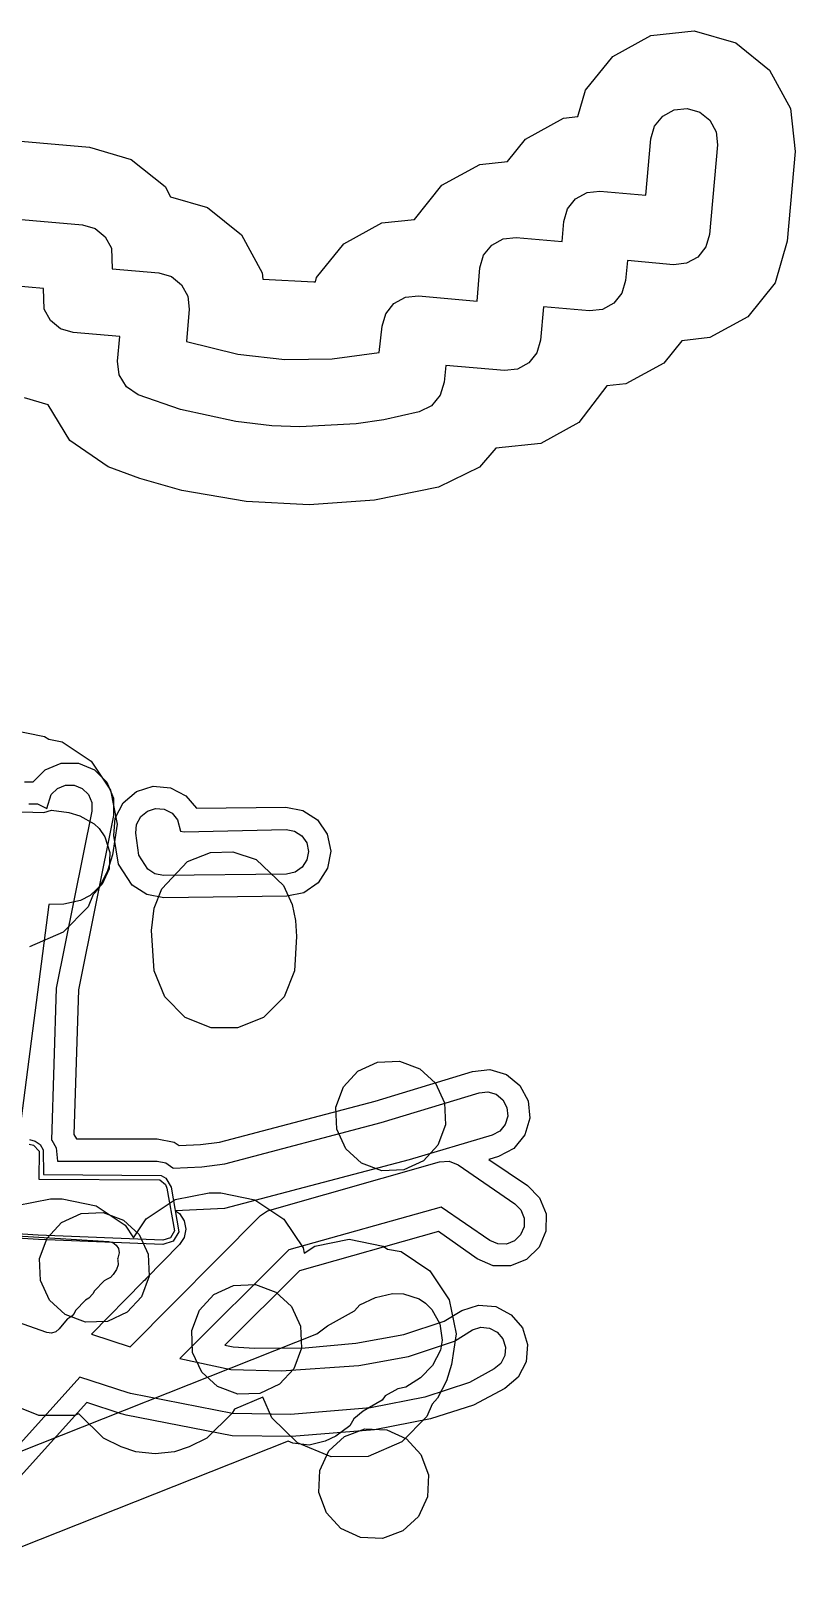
# Model space of a CAD drawing. Header units: metres. Extents: x -2677 to -840, y 169 to 1487.
# Drawn here: x -1498.8 to -1464.5, y 189.3 to 258.4 of the extents above; entities that cross this region are included whole.
import ezdxf

# ---------------------------------------------------------------- set-up
doc = ezdxf.new("R2010")
doc.units = ezdxf.units.M
doc.layers.add('AI_GREENING_EXCLUSIONS', color=1, linetype='Continuous')
doc.layers.add('AI_GREENING_LAWN', color=82, linetype='Continuous')

msp = doc.modelspace()

# ---------------------------------------------------------------- linework, layer by layer
at = {"layer": 'AI_GREENING_EXCLUSIONS'}
for points in [[(-1502.516, 253.71), (-1496.152, 253.148), (-1494.28, 252.6), (-1492.759, 251.378), (-1492.513, 250.927), (-1490.856, 250.443), (-1489.336, 249.22), (-1488.399, 247.509), (-1488.368, 247.22), (-1486.079, 247.103), (-1486.011, 247.106), (-1485.956, 247.293), (-1484.734, 248.814), (-1483.023, 249.751), (-1481.568, 249.909), (-1480.344, 251.438), (-1478.632, 252.375), (-1477.389, 252.51), (-1476.581, 253.515), (-1474.869, 254.452), (-1474.237, 254.521), (-1473.89, 255.706), (-1472.668, 257.226), (-1470.957, 258.163), (-1469.017, 258.374), (-1467.145, 257.827), (-1465.624, 256.604), (-1464.687, 254.893), (-1464.476, 252.953), (-1464.832, 248.927), (-1465.38, 247.056), (-1466.601, 245.536), (-1468.311, 244.599), (-1469.563, 244.462), (-1470.37, 243.458), (-1472.082, 242.521), (-1472.926, 242.43), (-1474.185, 240.784), (-1475.896, 239.847), (-1477.919, 239.644), (-1478.651, 238.781), (-1480.481, 237.883), (-1483.36, 237.309), (-1486.288, 237.097), (-1489.117, 237.238), (-1492.009, 237.74), (-1493.893, 238.272), (-1495.314, 238.798), (-1497.037, 239.987), (-1498.004, 241.583), (-1499.068, 241.894)], [(-1502.824, 250.223), (-1496.46, 249.661), (-1495.899, 249.497), (-1495.443, 249.13), (-1495.161, 248.617), (-1495.129, 247.689), (-1493.037, 247.504), (-1492.475, 247.34), (-1492.019, 246.973), (-1491.738, 246.46), (-1491.675, 245.878), (-1491.803, 244.428), (-1489.496, 243.854), (-1487.382, 243.617), (-1485.254, 243.643), (-1483.146, 243.933), (-1483.017, 245.113), (-1482.853, 245.675), (-1482.486, 246.131), (-1481.973, 246.412), (-1481.391, 246.475), (-1478.758, 246.243), (-1478.627, 247.737), (-1478.463, 248.299), (-1478.096, 248.755), (-1477.582, 249.036), (-1477.001, 249.099), (-1474.943, 248.917), (-1474.864, 249.814), (-1474.7, 250.376), (-1474.333, 250.832), (-1473.82, 251.113), (-1473.238, 251.176), (-1471.175, 250.994), (-1470.951, 253.525), (-1470.787, 254.087), (-1470.42, 254.543), (-1469.907, 254.824), (-1469.325, 254.888), (-1468.763, 254.723), (-1468.307, 254.357), (-1468.026, 253.843), (-1467.963, 253.261), (-1468.319, 249.236), (-1468.483, 248.674), (-1468.849, 248.218), (-1469.362, 247.937), (-1469.944, 247.874), (-1472.008, 248.056), (-1472.087, 247.159), (-1472.251, 246.598), (-1472.618, 246.141), (-1473.131, 245.86), (-1473.713, 245.797), (-1475.77, 245.979), (-1475.902, 244.485), (-1476.066, 243.923), (-1476.433, 243.467), (-1476.946, 243.186), (-1477.528, 243.123), (-1480.161, 243.355), (-1480.228, 242.595), (-1480.405, 242.01), (-1480.801, 241.543), (-1481.35, 241.274), (-1482.947, 240.917), (-1484.184, 240.733), (-1486.713, 240.596), (-1487.963, 240.646), (-1489.589, 240.829), (-1492.062, 241.371), (-1493.973, 242.03), (-1494.49, 242.387), (-1494.815, 242.925), (-1494.892, 243.548), (-1494.795, 244.648), (-1496.887, 244.833), (-1497.449, 244.997), (-1497.905, 245.364), (-1498.186, 245.877), (-1498.219, 246.805), (-1501.594, 247.103)], [(-1499.707, 227.006), (-1498.176, 226.701), (-1497.977, 226.568), (-1497.977, 226.568), (-1497.374, 226.448), (-1496.076, 225.581), (-1495.209, 224.283), (-1494.905, 222.753), (-1495.112, 221.382), (-1495.338, 220.657), (-1495.73, 219.867), (-1495.979, 219.599), (-1496.209, 219.051), (-1497.332, 217.907), (-1498.84, 217.259)], [(-1499.062, 224.654), (-1498.685, 224.653), (-1498.143, 225.195), (-1497.422, 225.493), (-1496.642, 225.493), (-1495.921, 225.195), (-1495.369, 224.643), (-1495.071, 223.922), (-1495.071, 223.141), (-1496.644, 215.322), (-1496.86, 208.835), (-1496.734, 208.63), (-1493.112, 208.63), (-1492.346, 208.477), (-1492.132, 208.334), (-1491.168, 208.38), (-1490.31, 208.49), (-1483.327, 210.325), (-1478.959, 211.662), (-1478.183, 211.74), (-1477.436, 211.515), (-1476.831, 211.021), (-1476.462, 210.334), (-1476.384, 209.558), (-1476.609, 208.81), (-1477.102, 208.206), (-1477.79, 207.837), (-1478.233, 207.701), (-1476.494, 206.545), (-1475.948, 205.987), (-1475.658, 205.263), (-1475.667, 204.482), (-1475.973, 203.765), (-1476.532, 203.219), (-1477.256, 202.929), (-1478.036, 202.938), (-1478.754, 203.245), (-1480.482, 204.471), (-1486.73, 202.706), (-1490.081, 199.369), (-1489.698, 199.3), (-1488.742, 199.237), (-1486.472, 199.259), (-1484.196, 199.458), (-1482.041, 199.844), (-1480.225, 200.449), (-1479.436, 200.932), (-1478.692, 201.167), (-1477.914, 201.1), (-1477.222, 200.74), (-1476.72, 200.142), (-1476.485, 199.398), (-1476.553, 198.621), (-1476.912, 197.928), (-1477.51, 197.426), (-1478.921, 196.684), (-1480.844, 196.066), (-1483.358, 195.573), (-1487.073, 195.268), (-1489.754, 195.301), (-1494.506, 196.223), (-1494.606, 196.266), (-1494.726, 196.282), (-1496.27, 196.799), (-1501.951, 190.491)], [(-1498.868, 223.673), (-1498.478, 223.672), (-1498.064, 223.469), (-1497.864, 224.087), (-1497.588, 224.363), (-1497.227, 224.513), (-1496.837, 224.512), (-1496.477, 224.363), (-1496.201, 224.087), (-1496.052, 223.727), (-1496.052, 223.337), (-1497.65, 215.398), (-1497.863, 208.58), (-1497.848, 208.57), (-1497.644, 208.237), (-1497.59, 207.63), (-1493.112, 207.63), (-1492.729, 207.553), (-1492.405, 207.337), (-1492.393, 207.32), (-1491.105, 207.381), (-1490.072, 207.518), (-1483.055, 209.363), (-1478.667, 210.706), (-1478.279, 210.745), (-1477.905, 210.632), (-1477.603, 210.385), (-1477.418, 210.042), (-1477.379, 209.653), (-1477.492, 209.28), (-1477.738, 208.978), (-1478.082, 208.793), (-1481.796, 207.693), (-1490.085, 205.508), (-1492.286, 205.4), (-1492.111, 205.276), (-1491.905, 204.956), (-1491.833, 204.582), (-1491.906, 204.209), (-1492.114, 203.889), (-1493.611, 202.362), (-1493.662, 202.286), (-1493.742, 202.23), (-1496.055, 199.871), (-1494.33, 199.301), (-1488.483, 205.193), (-1488.158, 205.409), (-1480.441, 207.6), (-1480.007, 207.625), (-1479.604, 207.463), (-1477.059, 205.72), (-1476.786, 205.441), (-1476.641, 205.079), (-1476.645, 204.689), (-1476.799, 204.33), (-1477.078, 204.057), (-1477.44, 203.912), (-1477.83, 203.916), (-1478.189, 204.07), (-1480.368, 205.562), (-1487.201, 203.647), (-1492.095, 198.774), (-1489.808, 198.282), (-1487.55, 198.22), (-1484.058, 198.459), (-1481.826, 198.859), (-1479.768, 199.552), (-1478.954, 200.056), (-1478.582, 200.173), (-1478.194, 200.14), (-1477.848, 199.96), (-1477.597, 199.661), (-1477.479, 199.289), (-1477.513, 198.9), (-1477.693, 198.554), (-1477.991, 198.303), (-1479.094, 197.697), (-1481.094, 197.034), (-1483.534, 196.558), (-1487.13, 196.266), (-1489.739, 196.301), (-1494.306, 197.203), (-1494.356, 197.224), (-1494.416, 197.232), (-1496.587, 197.94), (-1503.408, 190.368)], [(-1500.674, 223.365), (-1498.207, 223.284), (-1497.858, 223.382), (-1497.083, 223.288), (-1496.59, 223.127), (-1495.939, 222.768), (-1495.723, 222.56), (-1495.464, 222.196), (-1495.231, 221.489), (-1495.272, 220.747), (-1495.581, 220.071), (-1496.116, 219.554), (-1496.552, 219.339), (-1497.308, 219.163), (-1497.974, 219.156), (-1501.265, 193.806), (-1485.953, 199.88), (-1485.476, 200.234), (-1484.257, 200.91), (-1484.014, 201.179), (-1483.308, 201.512), (-1482.547, 201.685), (-1482.063, 201.682), (-1481.356, 201.451), (-1481.075, 201.264), (-1480.782, 200.978), (-1480.421, 200.328), (-1480.322, 199.591), (-1480.396, 199.148), (-1480.753, 198.454), (-1481.299, 197.902), (-1481.955, 197.479), (-1482.314, 197.414), (-1482.881, 197.099), (-1483.014, 196.907), (-1483.874, 196.402), (-1484.282, 196.058), (-1484.47, 195.747), (-1485.098, 195.284), (-1485.568, 195.064), (-1486.288, 194.879), (-1487.026, 194.969), (-1487.234, 195.069), (-1501.854, 189.269)], [(-1500.674, 223.365), (-1498.207, 223.284), (-1497.858, 223.382), (-1497.083, 223.288), (-1496.59, 223.127), (-1495.939, 222.768), (-1495.723, 222.56), (-1495.464, 222.196), (-1495.231, 221.489), (-1495.272, 220.747), (-1495.581, 220.071), (-1496.116, 219.554), (-1496.552, 219.339), (-1497.308, 219.163), (-1497.974, 219.156), (-1501.265, 193.806), (-1485.953, 199.88), (-1485.476, 200.234), (-1484.257, 200.91), (-1484.014, 201.179), (-1483.308, 201.512), (-1482.547, 201.685), (-1482.063, 201.682), (-1481.356, 201.451), (-1481.075, 201.264), (-1480.782, 200.978), (-1480.421, 200.328), (-1480.322, 199.591), (-1480.396, 199.148), (-1480.753, 198.454), (-1481.299, 197.902), (-1481.955, 197.479), (-1482.314, 197.414), (-1482.881, 197.099), (-1483.014, 196.907), (-1483.874, 196.402), (-1484.282, 196.058), (-1484.47, 195.747), (-1485.098, 195.284), (-1485.568, 195.064), (-1486.288, 194.879), (-1487.026, 194.969), (-1487.234, 195.069), (-1501.854, 189.269)], [(-1498.849, 208.6), (-1498.585, 208.535), (-1498.366, 208.375), (-1498.224, 208.143), (-1498.213, 207.03), (-1492.931, 206.986), (-1492.722, 206.867), (-1492.481, 206.46), (-1492.143, 204.465), (-1492.393, 204.04), (-1492.861, 203.885), (-1498.447, 204.11), (-1501.79, 204.327)], [(-1498.858, 208.4), (-1498.67, 208.354), (-1498.412, 208.074), (-1498.421, 206.83), (-1492.999, 206.798), (-1492.738, 206.582), (-1492.677, 206.422), (-1492.34, 204.499), (-1492.519, 204.195), (-1492.853, 204.084), (-1498.451, 204.31), (-1501.753, 204.524)], [(-1499.433, 205.634), (-1497.902, 205.938), (-1497.38, 205.933), (-1495.849, 205.629), (-1494.552, 204.761), (-1494.173, 204.195), (-1493.61, 205.037), (-1492.313, 205.905), (-1490.782, 206.209), (-1490.26, 206.204), (-1488.729, 205.9), (-1487.432, 205.032), (-1486.564, 203.735), (-1486.517, 203.498), (-1486.033, 203.822), (-1484.502, 204.126), (-1482.971, 203.822), (-1482.772, 203.688), (-1482.169, 203.569), (-1480.872, 202.701), (-1480.004, 201.404), (-1479.7, 199.873), (-1479.907, 198.502), (-1480.133, 197.777), (-1480.526, 196.987), (-1480.775, 196.72), (-1481.004, 196.171), (-1482.127, 195.027), (-1483.636, 194.38), (-1485.297, 194.364), (-1486.819, 194.984), (-1487.963, 196.107), (-1488.367, 197.034), (-1489.65, 196.499), (-1489.743, 196.316), (-1490.887, 195.193), (-1491.67, 194.803), (-1492.332, 194.589), (-1493.201, 194.499), (-1494.07, 194.589), (-1494.732, 194.803), (-1495.515, 195.193), (-1495.515, 195.193), (-1496.628, 196.286), (-1496.84, 196.214), (-1498.424, 196.214), (-1499.946, 196.834)]]:
    msp.add_lwpolyline(points, dxfattribs=at)
for points in [[(-1492.815, 219.454), (-1493.583, 219.597), (-1494.237, 220.022), (-1494.852, 220.961), (-1495.062, 222.253), (-1494.993, 223.031), (-1494.633, 223.723), (-1494.035, 224.224), (-1493.29, 224.458), (-1492.513, 224.39), (-1491.821, 224.029), (-1491.354, 223.472), (-1487.344, 223.522), (-1486.577, 223.379), (-1485.922, 222.954), (-1485.481, 222.31), (-1485.319, 221.547), (-1485.462, 220.779), (-1485.888, 220.125), (-1486.531, 219.684), (-1487.295, 219.522), (-1492.815, 219.454)], [(-1486.391, 221.151), (-1486.603, 220.824), (-1486.925, 220.603), (-1487.307, 220.522), (-1492.828, 220.454), (-1493.211, 220.525), (-1493.538, 220.738), (-1493.937, 221.364), (-1494.068, 222.362), (-1494.034, 222.75), (-1493.853, 223.096), (-1493.554, 223.347), (-1493.182, 223.464), (-1492.793, 223.43), (-1492.447, 223.249), (-1492.197, 222.95), (-1492.065, 222.447), (-1491.898, 222.416), (-1487.331, 222.522), (-1486.948, 222.45), (-1486.621, 222.238), (-1486.4, 221.916), (-1486.319, 221.534), (-1486.391, 221.151)], [(-1486.906, 218.433), (-1486.867, 217.716), (-1486.944, 216.171), (-1487.414, 215.006), (-1488.336, 214.084), (-1489.501, 213.614), (-1490.689, 213.614), (-1491.854, 214.084), (-1492.776, 215.006), (-1493.246, 216.171), (-1493.374, 217.99), (-1493.244, 218.988), (-1492.905, 219.863), (-1491.745, 221.085), (-1490.715, 221.492), (-1489.721, 221.519), (-1488.671, 221.167), (-1487.447, 220.008), (-1487.061, 219.152), (-1486.906, 218.433)], [(-1480.172, 209.26), (-1480.513, 208.343), (-1481.16, 207.644), (-1482.042, 207.235), (-1483.028, 207.196), (-1483.945, 207.537), (-1484.644, 208.184), (-1485.053, 209.066), (-1485.092, 210.052), (-1484.751, 210.969), (-1484.104, 211.668), (-1483.222, 212.077), (-1482.236, 212.116), (-1481.319, 211.775), (-1480.62, 211.128), (-1480.211, 210.246), (-1480.172, 209.26)], [(-1493.473, 202.465), (-1493.814, 201.548), (-1494.461, 200.849), (-1495.343, 200.44), (-1496.329, 200.401), (-1497.246, 200.742), (-1497.945, 201.389), (-1498.354, 202.271), (-1498.393, 203.257), (-1498.052, 204.174), (-1497.405, 204.873), (-1496.523, 205.282), (-1495.537, 205.321), (-1494.62, 204.98), (-1493.921, 204.333), (-1493.512, 203.451), (-1493.473, 202.465)], [(-1486.64, 199.233), (-1486.981, 198.316), (-1487.628, 197.617), (-1488.51, 197.208), (-1489.496, 197.169), (-1490.413, 197.51), (-1491.112, 198.157), (-1491.521, 199.039), (-1491.56, 200.025), (-1491.219, 200.942), (-1490.572, 201.641), (-1489.69, 202.05), (-1488.704, 202.089), (-1487.787, 201.748), (-1487.088, 201.101), (-1486.679, 200.219), (-1486.64, 199.233)], [(-1480.974, 192.563), (-1481.383, 191.681), (-1482.082, 191.034), (-1482.999, 190.693), (-1483.985, 190.732), (-1484.867, 191.141), (-1485.514, 191.84), (-1485.855, 192.757), (-1485.816, 193.743), (-1485.407, 194.625), (-1484.708, 195.272), (-1483.791, 195.613), (-1482.805, 195.574), (-1481.923, 195.165), (-1481.276, 194.466), (-1480.935, 193.549), (-1480.974, 192.563)]]:
    msp.add_lwpolyline(points, close=True, dxfattribs=at)
at = {"layer": 'AI_GREENING_LAWN'}
msp.add_lwpolyline([(-1501.335, 204.394), (-1495.29, 204.024), (-1495.107, 203.978), (-1494.955, 203.867), (-1494.855, 203.707), (-1494.82, 203.522), (-1494.857, 203.337), (-1494.882, 203.276), (-1494.891, 203.235), (-1494.885, 203.194), (-1494.884, 203.191), (-1494.864, 202.973), (-1494.939, 202.767), (-1495.084, 202.541), (-1495.201, 202.415), (-1495.353, 202.335), (-1495.392, 202.322), (-1495.495, 202.258), (-1495.925, 201.811), (-1496.001, 201.67), (-1496.187, 201.477), (-1496.326, 201.395), (-1496.773, 200.932), (-1496.846, 200.797), (-1496.947, 200.668), (-1497.083, 200.578), (-1497.124, 200.56), (-1497.152, 200.536), (-1497.511, 200.098), (-1497.668, 199.971), (-1497.863, 199.917), (-1498.063, 199.944), (-1519.298, 207.418)], dxfattribs=at)

doc.saveas('drawing.dxf')
